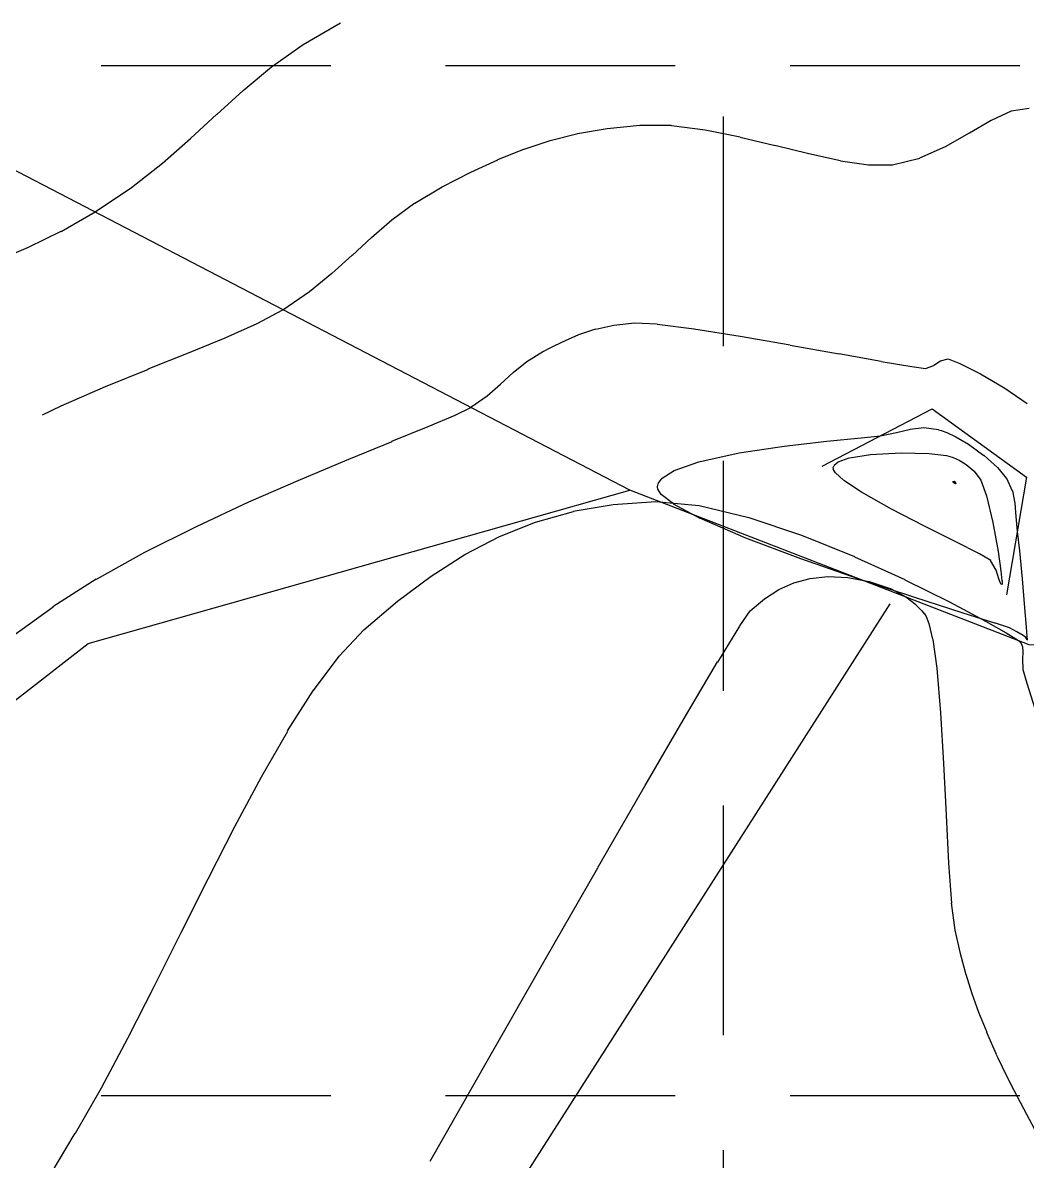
# Model space of a CAD drawing. Extents: x 5513 to 6525, y 3862 to 5479.
# Drawn here: x 5976.65 to 6001.26, y 4416.73 to 4444.61 of the extents above; entities that cross this region are included whole.
import ezdxf

# ---------------------------------------------------------------- set-up
doc = ezdxf.new("R2010")
doc.units = 0
doc.header["$LTSCALE"] = 50
doc.header["$MEASUREMENT"] = 0
doc.linetypes.add('HIDDEN', pattern=[0.375, 0.25, -0.125])
for name, color, linetype in [('CONT-MJR', 6, 'Continuous'), ('CONT-MNR', 14, 'Continuous'), ('GRID', 254, 'HIDDEN'), ('SRF-FLT', 7, 'Continuous'), ('v-strm-strc', 7, 'Continuous'), ('v-topo-break', 150, 'Continuous')]:
    doc.layers.add(name, color=color, linetype=linetype)

msp = doc.modelspace()

# ---------------------------------------------------------------- linework, layer by layer
at = {"layer": 'CONT-MJR', "color": 42, "extrusion": (0.417733, -0.90857, 0), "elevation": -1529.513}
msp.add_lwpolyline([(7307.426, 700), (7307.965, 700)], dxfattribs=at)
at = {"layer": 'CONT-MJR', "color": 42, "elevation": 700}
for points in [[(6000.867, 4442.45), (6001.306, 4442.517)], [(5989.576, 4441.725), (5990.247, 4441.892)], [(5988.932, 4441.512), (5989.576, 4441.725)], [(5995.079, 4441.607), (5995.907, 4441.402)], [(5995.907, 4441.402), (5996.68, 4441.232)], [(5997.955, 4441.13), (5998.626, 4441.295)], [(5986.925, 4440.588), (5987.631, 4440.945)], [(5983.028, 4437.582), (5983.678, 4438.024)], [(5982.392, 4437.24), (5983.028, 4437.582)], [(5981.612, 4436.889), (5982.392, 4437.24)]]:
    msp.add_lwpolyline(points, dxfattribs=at)
at = {"layer": 'CONT-MJR', "color": 42, "extrusion": (0.503771, -0.863838, 0), "elevation": -814.547}
msp.add_lwpolyline([(7420.591, 700), (7421.213, 700)], dxfattribs=at)
at = {"layer": 'CONT-MJR', "color": 42, "extrusion": (0.169498, -0.985531, 0), "elevation": -3362.289}
msp.add_lwpolyline([(6656.461, 700), (6657.195, 700)], dxfattribs=at)
at = {"layer": 'CONT-MJR', "color": 42, "extrusion": (0.102848, -0.994697, 0), "elevation": -3802.304}
msp.add_lwpolyline([(6416.051, 700), (6416.853, 700)], dxfattribs=at)
at = {"layer": 'CONT-MJR', "color": 42, "extrusion": (-0.008754, -0.999962, 0), "elevation": -4494.384}
msp.add_lwpolyline([(5952.649, 700), (5953.423, 700)], dxfattribs=at)
at = {"layer": 'CONT-MJR', "color": 42, "extrusion": (-0.127803, -0.9918, 0), "elevation": -5171.529}
msp.add_lwpolyline([(5375.688, 700), (5376.523, 700)], dxfattribs=at)
at = {"layer": 'CONT-MJR', "color": 42, "extrusion": (-0.19835, -0.980131, 0), "elevation": -5542.512}
msp.add_lwpolyline([(4993.222, 700), (4994.095, 700)], dxfattribs=at)
at = {"layer": 'CONT-MJR', "color": 42, "extrusion": (-0.495269, 0.86874, 0), "elevation": 887.327}
msp.add_lwpolyline([(-7411.567, 700), (-7412.24, 700)], dxfattribs=at)
at = {"layer": 'CONT-MJR', "color": 42, "extrusion": (-0.233989, -0.972239, 0), "elevation": -5721.085}
msp.add_lwpolyline([(4788.487, 700), (4789.367, 700)], dxfattribs=at)
at = {"layer": 'CONT-MJR', "color": 42, "extrusion": (-0.410922, 0.911671, 0), "elevation": 1584.033}
msp.add_lwpolyline([(-7293.796, 700), (-7294.486, 700)], dxfattribs=at)
at = {"layer": 'CONT-MJR', "color": 42, "extrusion": (-0.375362, 0.926878, 0), "elevation": 1868.727}
msp.add_lwpolyline([(-7217.494, 700), (-7218.185, 700)], dxfattribs=at)
at = {"layer": 'CONT-MJR', "color": 42, "extrusion": (0.421899, -0.906643, 0), "elevation": -1500.177}
msp.add_lwpolyline([(7302.273, 700), (7303.002, 700)], dxfattribs=at)
at = {"layer": 'CONT-MJR', "color": 42, "extrusion": (-0.145987, -0.989287, 0), "elevation": -5269.086}
msp.add_lwpolyline([(5284.075, 700), (5284.774, 700)], dxfattribs=at)
at = {"layer": 'CONT-MJR', "color": 42, "extrusion": (-0.000412737, -1, 0), "elevation": -4443.605}
msp.add_lwpolyline([(5995.538, 700), (5996.121, 700)], dxfattribs=at)
at = {"layer": 'CONT-MJR', "color": 42, "extrusion": (0.507477, -0.861665, 0), "elevation": -788.07}
msp.add_lwpolyline([(7411.446, 700), (7412.222, 700)], dxfattribs=at)
at = {"layer": 'CONT-MJR', "color": 42, "extrusion": (-0.591874, 0.806031, 0), "elevation": 35.825}
msp.add_lwpolyline([(-7452.442, 700), (-7453.14, 700)], dxfattribs=at)
at = {"layer": 'CONT-MJR', "color": 42, "extrusion": (0.65193, -0.75828, 0), "elevation": 535.656}
msp.add_lwpolyline([(7432.596, 700), (7433.252, 700)], dxfattribs=at)
at = {"layer": 'CONT-MJR', "color": 42, "extrusion": (-0.678801, 0.734322, 0), "elevation": -802.846}
msp.add_lwpolyline([(-7407.852, 700), (-7408.498, 700)], dxfattribs=at)
at = {"layer": 'CONT-MJR', "color": 42, "extrusion": (0.670268, -0.742119, 0), "elevation": 717.162}
msp.add_lwpolyline([(7415.975, 700), (7416.638, 700)], dxfattribs=at)
at = {"layer": 'CONT-MJR', "color": 42, "extrusion": (0.628978, -0.777423, 0), "elevation": 313.376}
msp.add_lwpolyline([(7443.269, 700), (7443.977, 700)], dxfattribs=at)
at = {"layer": 'CONT-MJR', "color": 42, "extrusion": (0.379118, -0.925348, 0), "elevation": -1837.934}
msp.add_lwpolyline([(7216.209, 700), (7217.179, 700)], dxfattribs=at)
at = {"layer": 'CONT-MJR', "color": 42, "extrusion": (0.370317, -0.928906, 0), "elevation": -1906.352}
msp.add_lwpolyline([(7197.375, 700), (7198.437, 700)], dxfattribs=at)
at = {"layer": 'CONT-MJR', "color": 42, "extrusion": (0.377741, -0.925911, 0), "elevation": -1848.67}
msp.add_lwpolyline([(7211.273, 700), (7212.407, 700)], dxfattribs=at)
at = {"layer": 'CONT-MJR', "color": 42, "extrusion": (-0.398711, 0.917077, 0), "elevation": 1684.113}
msp.add_lwpolyline([(-7250.284, 700), (-7251.468, 700)], dxfattribs=at)
at = {"layer": 'CONT-MJR', "color": 42, "extrusion": (0.432195, -0.90178, 0), "elevation": -1416.116}
msp.add_lwpolyline([(7306.851, 700), (7307.357, 700)], dxfattribs=at)
at = {"layer": 'CONT-MNR', "color": 42}
for points, elevation in [([(5983.524, 4444.077), (5984.437, 4444.607)], 701), ([(5982.743, 4443.524), (5983.524, 4444.077)], 701), ([(5982.05, 4442.952), (5982.743, 4443.524)], 701), ([(5980.08, 4441.17), (5980.761, 4441.77)], 701), ([(5977.595, 4439.5), (5978.43, 4439.974)], 701), ([(5990.689, 4437.107), (5991.132, 4437.204)], 699), ([(5991.634, 4437.262), (5992.19, 4437.232)], 699), ([(5988.998, 4436.313), (5989.413, 4436.569)], 699), ([(5989.506, 4436.617), (5989.687, 4436.708)], 699), ([(5988.664, 4436.042), (5988.998, 4436.313)], 699), ([(5997.682, 4436.317), (5998.432, 4436.187)], 699), ([(5999.608, 4436.267), (6000.116, 4436.008)], 699), ([(5998.432, 4436.187), (5998.767, 4436.144)], 699), ([(6000.116, 4436.008), (6000.711, 4435.659)], 699), ([(5988.029, 4435.475), (5988.358, 4435.761)], 699), ([(6000.711, 4435.659), (6001.258, 4435.282)], 699), ([(5985.698, 4434.359), (5986.583, 4434.721)], 699), ([(5995.301, 4434.238), (5996.349, 4434.359)], 698), ([(5996.349, 4434.359), (5997.191, 4434.443)], 698), ([(5997.667, 4434.496), (5998.053, 4434.578)], 698), ([(5997.416, 4434.038), (5998.17, 4434.076)], 697), ([(5998.859, 4434.061), (5999.282, 4434.012)], 697), ([(5983.453, 4433.427), (5984.638, 4433.924)], 699), ([(5992.61, 4433.644), (5993.216, 4433.857)], 698), ([(5999.443, 4433.961), (5999.589, 4433.899)], 697), ([(5999.765, 4433.794), (5999.957, 4433.625)], 697), ([(6000.526, 4433.72), (6000.752, 4433.45)], 698), ([(5992.218, 4433.322), (5992.317, 4433.459)], 698), ([(5999.423, 4433.373), (5999.478, 4433.379)], 696), ([(5999.478, 4433.379), (5999.48, 4433.377)], 696), ([(5999.48, 4433.377), (5999.489, 4433.371)], 696), ([(5999.495, 4433.366), (5999.506, 4433.315)], 696), ([(6000.124, 4433.408), (6000.263, 4433.02)], 697), ([(5991.119, 4432.811), (5992.164, 4432.884)], 698), ([(5992.164, 4432.884), (5993.225, 4432.789)], 698), ([(5993.225, 4432.789), (5994.438, 4432.497)], 698), ([(5998.744, 4432.28), (5997.931, 4432.7)], 697), ([(5988.333, 4432.032), (5989.215, 4432.383)], 698), ([(6000.412, 4432.373), (6000.542, 4431.665)], 697), ([(6000.977, 4432.518), (6001.012, 4432.153)], 698), ([(6001.012, 4432.153), (6001.066, 4431.676)], 698), ([(6000.091, 4431.603), (5999.508, 4431.898)], 697), ([(5978.458, 4430.986), (5979.644, 4431.645)], 699), ([(6001.066, 4431.676), (6001.13, 4430.992)], 698), ([(5997.14, 4430.982), (5995.716, 4431.479)], 698), ([(5985.834, 4430.444), (5986.654, 4431.06)], 698), ([(5995.937, 4431.002), (5996.373, 4431.045)], 697), ([(5998.502, 4430.532), (5997.14, 4430.982)], 698), ([(5994.822, 4430.498), (5995.174, 4430.727)], 697), ([(5995.174, 4430.727), (5995.542, 4430.895)], 697), ([(5997.388, 4430.929), (5997.904, 4430.755)], 697), ([(6000.636, 4430.849), (6000.625, 4430.851)], 697), ([(6000.641, 4430.944), (6000.642, 4430.862)], 697), ([(5994.473, 4430.211), (5994.822, 4430.498)], 697), ([(5999.664, 4430.16), (5998.502, 4430.532)], 698), ([(5999.351, 4430.43), (6000.235, 4429.958)], 698), ([(5976.438, 4429.615), (5977.396, 4430.31)], 699), ([(5998.742, 4430.131), (5998.78, 4430.07)], 697), ([(6001.191, 4430.28), (6001.229, 4429.812)], 698), ([(6000.743, 4429.668), (6000.982, 4429.519)], 698), ([(6001.247, 4429.58), (6001.252, 4429.504)], 698), ([(5998.942, 4429.509), (5999.041, 4428.807)], 697), ([(6001.108, 4429.406), (6001.139, 4429.329)], 698), ([(6001.248, 4428.439), (6001.494, 4427.66)], 698), ([(5982.5, 4426.142), (5983.144, 4427.265)], 698), ([(5999.27, 4425.208), (5999.329, 4424.031)], 697), ([(5980.537, 4422.334), (5981.194, 4423.646)], 698), ([(5999.397, 4423.055), (5999.483, 4422.393)], 697), ([(5979.881, 4421.024), (5980.537, 4422.334)], 698), ([(5999.75, 4421.309), (5999.898, 4420.841)], 697), ([(5979.228, 4419.747), (5979.881, 4421.024)], 698), ([(6000.498, 4419.347), (6000.537, 4419.261)], 697), ([(6000.537, 4419.261), (6000.641, 4419.043)], 697), ([(5986.633, 4416.731), (5988.07, 4419.253)], 697)]:
    msp.add_lwpolyline(points, dxfattribs=dict(at, elevation=elevation))
at = {"layer": 'CONT-MNR', "color": 42, "extrusion": (0.671748, -0.740779, 0), "elevation": 727.187}
msp.add_lwpolyline([(7415.053, 701), (7415.925, 701)], dxfattribs=at)
at = {"layer": 'CONT-MNR', "color": 42, "extrusion": (0.679712, -0.733479, 0), "elevation": 807.25}
msp.add_lwpolyline([(7405.888, 701), (7406.764, 701)], dxfattribs=at)
at = {"layer": 'CONT-MNR', "color": 42, "extrusion": (-0.618403, 0.785861, 0), "elevation": -207.953}
msp.add_lwpolyline([(-7444.974, 701), (-7445.945, 701)], dxfattribs=at)
at = {"layer": 'CONT-MNR', "color": 42, "extrusion": (0.557599, -0.83011, 0), "elevation": -352.102}
msp.add_lwpolyline([(7438.482, 701), (7439.55, 701)], dxfattribs=at)
at = {"layer": 'CONT-MNR', "color": 42, "extrusion": (0.434422, -0.900709, 0), "elevation": -1401.9}
msp.add_lwpolyline([(7311.805, 701), (7312.693, 701)], dxfattribs=at)
at = {"layer": 'CONT-MNR', "color": 42, "extrusion": (0.38715, -0.922017, 0), "elevation": -1779.019}
msp.add_lwpolyline([(7228.47, 701), (7229.309, 701)], dxfattribs=at)
at = {"layer": 'CONT-MNR', "color": 42, "extrusion": (0.313376, -0.949629, 0), "elevation": -2336.27}
msp.add_lwpolyline([(7078.979, 699), (7079.415, 699)], dxfattribs=at)
at = {"layer": 'CONT-MNR', "color": 42, "extrusion": (0.11534, -0.993326, 0), "elevation": -3716.572}
msp.add_lwpolyline([(6462.935, 699), (6463.44, 699)], dxfattribs=at)
at = {"layer": 'CONT-MNR', "color": 42, "extrusion": (-0.131605, -0.991302, 0), "elevation": -5187.239}
msp.add_lwpolyline([(5356.11, 699), (5357.025, 699)], dxfattribs=at)
at = {"layer": 'CONT-MNR', "color": 42, "extrusion": (-0.158351, -0.987383, 0), "elevation": -5330.143}
msp.add_lwpolyline([(5214.858, 699), (5216.003, 699)], dxfattribs=at)
at = {"layer": 'CONT-MNR', "color": 42, "extrusion": (-0.430716, 0.902488, 0), "elevation": 1424.22}
msp.add_lwpolyline([(-7316.579, 699), (-7316.864, 699)], dxfattribs=at)
at = {"layer": 'CONT-MNR', "color": 42, "extrusion": (-0.388932, 0.921267, 0), "elevation": 1757.824}
msp.add_lwpolyline([(-7243.96, 699), (-7244.319, 699)], dxfattribs=at)
at = {"layer": 'CONT-MNR', "color": 42, "extrusion": (-0.170851, -0.985297, 0), "elevation": -5395.814}
msp.add_lwpolyline([(5148.038, 699), (5149.282, 699)], dxfattribs=at)
at = {"layer": 'CONT-MNR', "color": 42, "extrusion": (0.459308, -0.888277, 0), "elevation": -1189.914}
msp.add_lwpolyline([(7358.011, 699), (7358.116, 699)], dxfattribs=at)
at = {"layer": 'CONT-MNR', "color": 42, "extrusion": (-0.176692, -0.984266, 0), "elevation": -5426.258}
msp.add_lwpolyline([(5117.19, 699), (5118.404, 699)], dxfattribs=at)
at = {"layer": 'CONT-MNR', "color": 42, "extrusion": (-0.177483, -0.984124, 0), "elevation": -5430.374}
msp.add_lwpolyline([(5114.038, 699), (5115.09, 699)], dxfattribs=at)
at = {"layer": 'CONT-MNR', "color": 42, "extrusion": (0.540278, -0.841487, 0), "elevation": -491.912}
msp.add_lwpolyline([(7444.842, 699), (7445.043, 699)], dxfattribs=at)
at = {"layer": 'CONT-MNR', "color": 42, "extrusion": (0.236386, -0.971659, 0), "elevation": -2892.489}
msp.add_lwpolyline([(6877.801, 699), (6877.995, 699)], dxfattribs=at)
at = {"layer": 'CONT-MNR', "color": 42, "extrusion": (-0.352402, -0.935849, 0), "elevation": -6265.949}
msp.add_lwpolyline([(4051.072, 699), (4051.377, 699)], dxfattribs=at)
at = {"layer": 'CONT-MNR', "color": 42, "extrusion": (0.677379, -0.735634, 0), "elevation": 793.292}
msp.add_lwpolyline([(7409.932, 699), (7410.348, 699)], dxfattribs=at)
at = {"layer": 'CONT-MNR', "color": 42, "extrusion": (0.355963, -0.9345, 0), "elevation": -2010.236}
msp.add_lwpolyline([(7184.952, 699), (7185.165, 699)], dxfattribs=at)
at = {"layer": 'CONT-MNR', "color": 42, "extrusion": (0.575861, -0.817547, 0), "elevation": -177.937}
msp.add_lwpolyline([(7449.223, 699), (7449.716, 699)], dxfattribs=at)
at = {"layer": 'CONT-MNR', "color": 42, "extrusion": (0.442653, -0.896693, 0), "elevation": -1326.561}
msp.add_lwpolyline([(7331.885, 699), (7332.313, 699)], dxfattribs=at)
at = {"layer": 'CONT-MNR', "color": 42, "extrusion": (-0.391315, 0.920257, 0), "elevation": 1738.443}
msp.add_lwpolyline([(-7244.566, 699), (-7245.283, 699)], dxfattribs=at)
at = {"layer": 'CONT-MNR', "color": 42, "extrusion": (0.225486, -0.974246, 0), "elevation": -2967.892}
msp.add_lwpolyline([(6843.518, 698), (6843.867, 698)], dxfattribs=at)
at = {"layer": 'CONT-MNR', "color": 42, "extrusion": (0.107259, -0.994231, 0), "elevation": -3765.695}
msp.add_lwpolyline([(6439.445, 698), (6439.779, 698)], dxfattribs=at)
at = {"layer": 'CONT-MNR', "color": 42, "extrusion": (-0.130313, -0.991473, 0), "elevation": -5178.591}
msp.add_lwpolyline([(5369.675, 698), (5370.038, 698)], dxfattribs=at)
at = {"layer": 'CONT-MNR', "color": 42, "extrusion": (-0.283217, -0.959056, 0), "elevation": -5952.113}
msp.add_lwpolyline([(4497.494, 698), (4497.56, 698)], dxfattribs=at)
at = {"layer": 'CONT-MNR', "color": 42, "extrusion": (-0.351012, -0.936371, 0), "elevation": -6258.228}
msp.add_lwpolyline([(4060.824, 698), (4060.969, 698)], dxfattribs=at)
at = {"layer": 'CONT-MNR', "color": 42, "extrusion": (-0.379258, 0.925291, 0), "elevation": 1832.947}
msp.add_lwpolyline([(-7219.133, 699), (-7220.279, 699)], dxfattribs=at)
at = {"layer": 'CONT-MNR', "color": 42, "extrusion": (0.110912, -0.99383, 0), "elevation": -3741.923}
msp.add_lwpolyline([(6452.023, 698), (6452.502, 698)], dxfattribs=at)
at = {"layer": 'CONT-MNR', "color": 42, "extrusion": (0.432267, 0.901746, 0), "elevation": 6592.152}
msp.add_lwpolyline([(-3492.91, 698), (-3493.156, 698)], dxfattribs=at)
at = {"layer": 'CONT-MNR', "color": 42, "extrusion": (-0.510386, -0.859945, 0), "elevation": -6875.467}
msp.add_lwpolyline([(2895.954, 698), (2896.316, 698)], dxfattribs=at)
at = {"layer": 'CONT-MNR', "color": 42, "extrusion": (0.212952, -0.977063, 0), "elevation": -3055.89}
msp.add_lwpolyline([(6799.946, 698), (6800.957, 698)], dxfattribs=at)
at = {"layer": 'CONT-MNR', "color": 42, "extrusion": (0.148671, -0.988887, 0), "elevation": -3493.633}
msp.add_lwpolyline([(6586.806, 698), (6587.915, 698)], dxfattribs=at)
at = {"layer": 'CONT-MNR', "color": 42, "extrusion": (0.158106, -0.987422, 0), "elevation": -3430.036}
msp.add_lwpolyline([(6622.507, 697), (6623.031, 697)], dxfattribs=at)
at = {"layer": 'CONT-MNR', "color": 42, "extrusion": (-0.022181, -0.999754, 0), "elevation": -4566.03}
msp.add_lwpolyline([(5898.343, 697), (5899.031, 697)], dxfattribs=at)
at = {"layer": 'CONT-MNR', "color": 42, "extrusion": (-0.585166, -0.810914, 0), "elevation": -7106.711}
msp.add_lwpolyline([(2270.542, 698), (2271.011, 698)], dxfattribs=at)
at = {"layer": 'CONT-MNR', "color": 42, "extrusion": (0.916416, -0.400228, 0), "elevation": 3720.794}
msp.add_lwpolyline([(6463.098, 697), (6463.152, 697)], dxfattribs=at)
at = {"layer": 'CONT-MNR', "color": 42, "extrusion": (0.650087, -0.75986, 0), "elevation": 529.218}
msp.add_lwpolyline([(7438.856, 697), (7438.988, 697)], dxfattribs=at)
at = {"layer": 'CONT-MNR', "color": 42, "extrusion": (0.344042, -0.938954, 0), "elevation": -2100.096}
msp.add_lwpolyline([(7155.992, 697), (7156.28, 697)], dxfattribs=at)
at = {"layer": 'CONT-MNR', "color": 42, "extrusion": (-0.26972, -0.962939, 0), "elevation": -5887.807}
msp.add_lwpolyline([(4581.002, 697), (4581.059, 697)], dxfattribs=at)
at = {"layer": 'CONT-MNR', "color": 42, "extrusion": (-0.313472, -0.949597, 0), "elevation": -6091.137}
msp.add_lwpolyline([(4307.02, 697), (4307.131, 697)], dxfattribs=at)
at = {"layer": 'CONT-MNR', "color": 42, "extrusion": (-0.512496, -0.858689, 0), "elevation": -6882.109}
msp.add_lwpolyline([(2879.428, 697), (2879.632, 697)], dxfattribs=at)
at = {"layer": 'CONT-MNR', "color": 42, "extrusion": (0.663492, 0.748183, 0), "elevation": 7298.536}
msp.add_lwpolyline([(-1547.319, 698), (-1547.756, 698)], dxfattribs=at)
at = {"layer": 'CONT-MNR', "color": 42, "extrusion": (-0.535224, 0.84471, 0), "elevation": 537.751}
msp.add_lwpolyline([(-7434.665, 698), (-7435.012, 698)], dxfattribs=at)
at = {"layer": 'CONT-MNR', "color": 42, "extrusion": (0.999502, 0.03156, 0), "elevation": 6133.448}
msp.add_lwpolyline([(4242.219, 697), (4242.259, 697)], dxfattribs=at)
at = {"layer": 'CONT-MNR', "color": 42, "extrusion": (0.867554, 0.497344, 0), "elevation": 7407.353}
msp.add_lwpolyline([(864.019, 697), (864.13, 697)], dxfattribs=at)
at = {"layer": 'CONT-MNR', "color": 42, "extrusion": (0.671333, 0.741156, 0), "elevation": 7311.667}
msp.add_lwpolyline([(-1468.241, 697), (-1467.972, 697)], dxfattribs=at)
at = {"layer": 'CONT-MNR', "color": 42, "extrusion": (0.792337, 0.610083, 0), "elevation": 7458.87}
msp.add_lwpolyline([(-147.546, 697), (-147.819, 697)], dxfattribs=at)
at = {"layer": 'CONT-MNR', "color": 42, "extrusion": (0.40101, -0.916074, 0), "elevation": -1661.922}
msp.add_lwpolyline([(7257.755, 699), (7259.132, 699)], dxfattribs=at)
at = {"layer": 'CONT-MNR', "color": 42, "extrusion": (0.972746, -0.231875, 0), "elevation": 4800.927}
msp.add_lwpolyline([(5701.865, 698), (5701.939, 698)], dxfattribs=at)
at = {"layer": 'CONT-MNR', "color": 42, "extrusion": (0.991142, 0.132804, 0), "elevation": 6527.878}
msp.add_lwpolyline([(3598.129, 698), (3598.19, 698)], dxfattribs=at)
at = {"layer": 'CONT-MNR', "color": 42, "extrusion": (-0.553361, -0.832942, 0), "elevation": -7011.138}
msp.add_lwpolyline([(2542.209, 697), (2541.682, 697)], dxfattribs=at)
at = {"layer": 'CONT-MNR', "color": 42, "extrusion": (-0.590595, -0.806968, 0), "elevation": -7120.818}
msp.add_lwpolyline([(2223.069, 696), (2223.018, 696)], dxfattribs=at)
at = {"layer": 'CONT-MNR', "color": 42, "extrusion": (-0.550383, -0.834912, 0), "elevation": -7003.457}
msp.add_lwpolyline([(2569.036, 696), (2568.986, 696)], dxfattribs=at)
at = {"layer": 'CONT-MNR', "color": 42, "extrusion": (-0.59667, -0.802487, 0), "elevation": -7137.437}
msp.add_lwpolyline([(2169.25, 696), (2169.257, 696)], dxfattribs=at)
at = {"layer": 'CONT-MNR', "color": 42, "extrusion": (0.905248, 0.424883, 0), "elevation": 7315.867}
msp.add_lwpolyline([(1463.758, 698), (1463.423, 698)], dxfattribs=at)
at = {"layer": 'CONT-MNR', "color": 42, "extrusion": (0.83472, 0.550675, 0), "elevation": 7443.061}
msp.add_lwpolyline([(400.555, 698), (400.714, 698)], dxfattribs=at)
at = {"layer": 'CONT-MNR', "color": 42, "extrusion": (-0.614854, -0.788641, 0), "elevation": -7180.478}
msp.add_lwpolyline([(2000.46, 698), (2000.085, 698)], dxfattribs=at)
at = {"layer": 'CONT-MNR', "color": 42, "extrusion": (0.490324, 0.87154, 0), "elevation": 6804.207}
msp.add_lwpolyline([(-3053.977, 697), (-3053.138, 697)], dxfattribs=at)
at = {"layer": 'CONT-MNR', "color": 42, "extrusion": (0.974533, 0.224242, 0), "elevation": 6841.526}
msp.add_lwpolyline([(2974.615, 697), (2973.952, 697)], dxfattribs=at)
at = {"layer": 'CONT-MNR', "color": 42, "extrusion": (0.981644, 0.190722, 0), "elevation": 6736.241}
msp.add_lwpolyline([(3207.269, 698), (3206.959, 698)], dxfattribs=at)
at = {"layer": 'CONT-MNR', "color": 42, "extrusion": (0.420938, -0.907089, 0), "elevation": -1502.879}
msp.add_lwpolyline([(7290.931, 699), (7292.349, 699)], dxfattribs=at)
at = {"layer": 'CONT-MNR', "color": 42, "extrusion": (-0.271002, 0.962579, 0), "elevation": 2643.427}
msp.add_lwpolyline([(-6966.277, 698), (-6967.237, 698)], dxfattribs=at)
at = {"layer": 'CONT-MNR', "color": 42, "extrusion": (0.168387, -0.985721, 0), "elevation": -3360.691}
msp.add_lwpolyline([(6651.004, 698), (6651.998, 698)], dxfattribs=at)
at = {"layer": 'CONT-MNR', "color": 42, "extrusion": (-0.475046, -0.879961, 0), "elevation": -6747.469}
msp.add_lwpolyline([(3168.194, 698), (3167.454, 698)], dxfattribs=at)
at = {"layer": 'CONT-MNR', "color": 42, "extrusion": (0.997436, 0.071562, 0), "elevation": 6302.789}
msp.add_lwpolyline([(3992.04, 698), (3991.715, 698)], dxfattribs=at)
at = {"layer": 'CONT-MNR', "color": 42, "extrusion": (-0.396562, -0.918008, 0), "elevation": -6445.741}
msp.add_lwpolyline([(3745.319, 698), (3744.091, 698)], dxfattribs=at)
at = {"layer": 'CONT-MNR', "color": 42, "extrusion": (0.319768, 0.947496, 0), "elevation": 6116.602}
msp.add_lwpolyline([(-4262.334, 698), (-4263.696, 698)], dxfattribs=at)
at = {"layer": 'CONT-MNR', "color": 42, "extrusion": (0.44826, -0.893903, 0), "elevation": -1281.024}
msp.add_lwpolyline([(7331.753, 699), (7333.164, 699)], dxfattribs=at)
at = {"layer": 'CONT-MNR', "color": 42, "extrusion": (-0.446797, -0.894635, 0), "elevation": -6645.497}
msp.add_lwpolyline([(3387.211, 697), (3386.357, 697)], dxfattribs=at)
at = {"layer": 'CONT-MNR', "color": 42, "extrusion": (-0.461114, 0.887341, 0), "elevation": 1171.415}
msp.add_lwpolyline([(-7356.408, 698), (-7357.365, 698)], dxfattribs=at)
at = {"layer": 'CONT-MNR', "color": 42, "extrusion": (-0.353564, -0.93541, 0), "elevation": -6265.122}
msp.add_lwpolyline([(4041.64, 698), (4040.202, 698)], dxfattribs=at)
at = {"layer": 'CONT-MNR', "color": 42, "extrusion": (-0.375405, -0.926861, 0), "elevation": -6358.73}
msp.add_lwpolyline([(3893.389, 698), (3894.789, 698)], dxfattribs=at)
at = {"layer": 'CONT-MNR', "color": 42, "extrusion": (0.53834, -0.842728, 0), "elevation": -511.322}
msp.add_lwpolyline([(7430.537, 698), (7431.521, 698)], dxfattribs=at)
at = {"layer": 'CONT-MNR', "color": 42, "extrusion": (-0.414819, -0.909904, 0), "elevation": -6519.951}
msp.add_lwpolyline([(3618.434, 698), (3619.788, 698)], dxfattribs=at)
at = {"layer": 'CONT-MNR', "color": 42, "extrusion": (-0.512146, -0.858899, 0), "elevation": -6879.219}
msp.add_lwpolyline([(2884.159, 697), (2883.843, 697)], dxfattribs=at)
at = {"layer": 'CONT-MNR', "color": 42, "extrusion": (0.98877, 0.149448, 0), "elevation": 6595.457}
msp.add_lwpolyline([(3485.127, 697), (3484.642, 697)], dxfattribs=at)
at = {"layer": 'CONT-MNR', "color": 42, "extrusion": (0.876282, 0.481798, 0), "elevation": 7393.071}
msp.add_lwpolyline([(991.959, 697), (992.233, 697)], dxfattribs=at)
at = {"layer": 'CONT-MNR', "color": 42, "extrusion": (0.537255, -0.84342, 0), "elevation": -525.229}
msp.add_lwpolyline([(7421.66, 699), (7422.919, 699)], dxfattribs=at)
at = {"layer": 'CONT-MNR', "color": 42, "extrusion": (0.260469, -0.965482, 0), "elevation": -2716.298}
msp.add_lwpolyline([(6942.7, 697), (6943.109, 697)], dxfattribs=at)
at = {"layer": 'CONT-MNR', "color": 42, "extrusion": (-0.045442, -0.998967, 0), "elevation": -4698.955}
msp.add_lwpolyline([(5788.823, 697), (5789.314, 697)], dxfattribs=at)
at = {"layer": 'CONT-MNR', "color": 42, "extrusion": (-0.176101, -0.984372, 0), "elevation": -5417.83}
msp.add_lwpolyline([(5122.836, 697), (5123.369, 697)], dxfattribs=at)
at = {"layer": 'CONT-MNR', "color": 42, "extrusion": (-0.44517, -0.895446, 0), "elevation": -6637.941}
msp.add_lwpolyline([(3398.582, 698), (3399.804, 698)], dxfattribs=at)
at = {"layer": 'CONT-MNR', "color": 42, "extrusion": (0.949613, 0.313424, 0), "elevation": 7086.994}
msp.add_lwpolyline([(2327.011, 697), (2327.227, 697)], dxfattribs=at)
at = {"layer": 'CONT-MNR', "color": 42, "extrusion": (0.943532, 0.331281, 0), "elevation": 7129.629}
msp.add_lwpolyline([(2192.795, 697), (2192.912, 697)], dxfattribs=at)
at = {"layer": 'CONT-MNR', "color": 42, "extrusion": (0.994145, 0.10805, 0), "elevation": 6444.272}
msp.add_lwpolyline([(3756.879, 697), (3756.635, 697)], dxfattribs=at)
at = {"layer": 'CONT-MNR', "color": 42, "extrusion": (0.996365, 0.085191, 0), "elevation": 6356.795}
msp.add_lwpolyline([(3903.64, 698), (3902.926, 698)], dxfattribs=at)
at = {"layer": 'CONT-MNR', "color": 42, "extrusion": (0.472469, 0.881347, 0), "elevation": 6738.857}
msp.add_lwpolyline([(-3192.842, 697), (-3193.271, 697)], dxfattribs=at)
at = {"layer": 'CONT-MNR', "color": 42, "extrusion": (0.824646, 0.565649, 0), "elevation": 7454.698}
msp.add_lwpolyline([(259.639, 697), (259.68, 697)], dxfattribs=at)
at = {"layer": 'CONT-MNR', "color": 42, "extrusion": (0.924336, -0.38158, 0), "elevation": 3855.883}
msp.add_lwpolyline([(6385.327, 697), (6385.314, 697)], dxfattribs=at)
at = {"layer": 'CONT-MNR', "color": 42, "extrusion": (0.648815, -0.760947, 0), "elevation": 512.365}
msp.add_lwpolyline([(7428.356, 698), (7429.437, 698)], dxfattribs=at)
at = {"layer": 'CONT-MNR', "color": 42, "extrusion": (-0.60994, -0.792448, 0), "elevation": -7169.572}
msp.add_lwpolyline([(2050.954, 697), (2051.269, 697)], dxfattribs=at)
at = {"layer": 'CONT-MNR', "color": 42, "extrusion": (0.821996, -0.569493, 0), "elevation": 2404.459}
msp.add_lwpolyline([(7054.975, 697), (7055.427, 697)], dxfattribs=at)
at = {"layer": 'CONT-MNR', "color": 42, "extrusion": (0.714421, 0.699716, 0), "elevation": 7385.471}
msp.add_lwpolyline([(-1032.128, 697), (-1032.336, 697)], dxfattribs=at)
at = {"layer": 'CONT-MNR', "color": 42, "extrusion": (0.776533, 0.630076, 0), "elevation": 7449.543}
msp.add_lwpolyline([(-339.417, 697), (-339.521, 697)], dxfattribs=at)
at = {"layer": 'CONT-MNR', "color": 42, "extrusion": (-0.299908, -0.953968, 0), "elevation": -6025.579}
msp.add_lwpolyline([(4395.709, 698), (4394.848, 698)], dxfattribs=at)
at = {"layer": 'CONT-MNR', "color": 42, "extrusion": (0.92896, 0.370181, 0), "elevation": 7212.552}
msp.add_lwpolyline([(1894.723, 697), (1894.534, 697)], dxfattribs=at)
at = {"layer": 'CONT-MNR', "color": 42, "extrusion": (0.97304, 0.230637, 0), "elevation": 6858.817}
msp.add_lwpolyline([(2926.909, 697), (2926.513, 697)], dxfattribs=at)
at = {"layer": 'CONT-MNR', "color": 42, "extrusion": (0.496592, 0.867984, 0), "elevation": 6824.802}
msp.add_lwpolyline([(-3008.226, 698), (-3008.811, 698)], dxfattribs=at)
at = {"layer": 'CONT-MNR', "color": 42, "extrusion": (-0.310615, -0.950536, 0), "elevation": -6074.624}
msp.add_lwpolyline([(4328.039, 698), (4327.68, 698)], dxfattribs=at)
at = {"layer": 'CONT-MNR', "color": 42, "extrusion": (0.727551, -0.686054, 0), "elevation": 1315.358}
msp.add_lwpolyline([(7328.015, 698), (7328.904, 698)], dxfattribs=at)
at = {"layer": 'CONT-MNR', "color": 42, "extrusion": (0.853209, -0.521569, 0), "elevation": 2803.856}
msp.add_lwpolyline([(6904.94, 697), (6905.975, 697)], dxfattribs=at)
at = {"layer": 'CONT-MNR', "color": 42, "extrusion": (-0.480064, -0.877233, 0), "elevation": -6766.743}
msp.add_lwpolyline([(3137.741, 698), (3137.541, 698)], dxfattribs=at)
at = {"layer": 'CONT-MNR', "color": 42, "extrusion": (-0.521688, -0.853136, 0), "elevation": -6909.785}
msp.add_lwpolyline([(2808.934, 698), (2808.754, 698)], dxfattribs=at)
at = {"layer": 'CONT-MNR', "color": 42, "extrusion": (-0.548443, -0.836188, 0), "elevation": -6995.272}
msp.add_lwpolyline([(2588.79, 698), (2588.709, 698)], dxfattribs=at)
at = {"layer": 'CONT-MNR', "color": 42, "extrusion": (0.997002, 0.077375, 0), "elevation": 6325.996}
msp.add_lwpolyline([(3952.184, 698), (3951.952, 698)], dxfattribs=at)
at = {"layer": 'CONT-MNR', "color": 42, "extrusion": (-0.57821, -0.815888, 0), "elevation": -7083.821}
msp.add_lwpolyline([(2334.934, 698), (2335.037, 698)], dxfattribs=at)
at = {"layer": 'CONT-MNR', "color": 42, "extrusion": (0.687822, 0.72588, 0), "elevation": 7342.918}
msp.add_lwpolyline([(-1309.375, 698), (-1309.4, 698)], dxfattribs=at)
at = {"layer": 'CONT-MNR', "color": 42, "extrusion": (0.83693, 0.547309, 0), "elevation": 7446.765}
msp.add_lwpolyline([(422.685, 698), (422.641, 698)], dxfattribs=at)
at = {"layer": 'CONT-MNR', "color": 42, "extrusion": (0.995463, 0.095146, 0), "elevation": 6395.348}
msp.add_lwpolyline([(3838.247, 698), (3838.122, 698)], dxfattribs=at)
at = {"layer": 'CONT-MNR', "color": 42, "extrusion": (0.909244, 0.416263, 0), "elevation": 7300.439}
msp.add_lwpolyline([(1529.436, 698), (1529.462, 698)], dxfattribs=at)
at = {"layer": 'CONT-MNR', "color": 42, "extrusion": (0.916756, 0.399447, 0), "elevation": 7271.034}
msp.add_lwpolyline([(1663.589, 698), (1663.624, 698)], dxfattribs=at)
at = {"layer": 'CONT-MNR', "color": 42, "extrusion": (0.844093, 0.536197, 0), "elevation": 7440.696}
msp.add_lwpolyline([(521.055, 698), (521.062, 698)], dxfattribs=at)
at = {"layer": 'CONT-MNR', "color": 42, "extrusion": (0.998877, 0.047386, 0), "elevation": 6204.407}
msp.add_lwpolyline([(4140.153, 698), (4140.143, 698)], dxfattribs=at)
at = {"layer": 'CONT-MNR', "color": 42, "extrusion": (0.80191, -0.597444, 0), "elevation": 2152.816}
msp.add_lwpolyline([(7126.043, 698), (7127.086, 698)], dxfattribs=at)
at = {"layer": 'CONT-MNR', "color": 42, "extrusion": (0.997543, -0.07005, 0), "elevation": 5676.143}
msp.add_lwpolyline([(4838.704, 698), (4838.523, 698)], dxfattribs=at)
at = {"layer": 'CONT-MNR', "color": 42, "extrusion": (0.999117, 0.042012, 0), "elevation": 6181.913}
msp.add_lwpolyline([(4172.991, 698), (4172.742, 698)], dxfattribs=at)
at = {"layer": 'CONT-MNR', "color": 42, "extrusion": (0.860802, -0.50894, 0), "elevation": 2905.292}
msp.add_lwpolyline([(6861.337, 697), (6862.877, 697)], dxfattribs=at)
at = {"layer": 'CONT-MNR', "color": 42, "extrusion": (0.996252, 0.086496, 0), "elevation": 6359.632}
msp.add_lwpolyline([(3893.316, 697), (3892.214, 697)], dxfattribs=at)
at = {"layer": 'CONT-MNR', "color": 42, "extrusion": (0.958089, 0.286469, 0), "elevation": 7018.345}
msp.add_lwpolyline([(2524.016, 698), (2523.666, 698)], dxfattribs=at)
at = {"layer": 'CONT-MNR', "color": 42, "extrusion": (0.843062, -0.537816, 0), "elevation": 2663.106}
msp.add_lwpolyline([(6950.291, 698), (6951.472, 698)], dxfattribs=at)
at = {"layer": 'CONT-MNR', "color": 42, "extrusion": (0.864212, -0.503127, 0), "elevation": 2951.469}
msp.add_lwpolyline([(6839.632, 697), (6841.6, 697)], dxfattribs=at)
at = {"layer": 'CONT-MNR', "color": 42, "extrusion": (0.998266, 0.058869, 0), "elevation": 6249.387}
msp.add_lwpolyline([(4066.867, 697), (4065.628, 697)], dxfattribs=at)
at = {"layer": 'CONT-MNR', "color": 42, "extrusion": (0.998841, 0.048128, 0), "elevation": 6205.293}
msp.add_lwpolyline([(4132.614, 697), (4131.349, 697)], dxfattribs=at)
at = {"layer": 'CONT-MNR', "color": 42, "extrusion": (0.881822, -0.471582, 0), "elevation": 3188.209}
msp.add_lwpolyline([(6722.932, 698), (6724.312, 698)], dxfattribs=at)
at = {"layer": 'CONT-MNR', "color": 42, "extrusion": (0.866144, -0.499795, 0), "elevation": 2977.791}
msp.add_lwpolyline([(6825.894, 697), (6828.213, 697)], dxfattribs=at)
at = {"layer": 'CONT-MNR', "color": 42, "extrusion": (0.890189, -0.455591, 0), "elevation": 3309.019}
msp.add_lwpolyline([(6662.861, 698), (6664.299, 698)], dxfattribs=at)
at = {"layer": 'CONT-MNR', "color": 42, "extrusion": (0.997618, 0.068986, 0), "elevation": 6290.235}
msp.add_lwpolyline([(3999.619, 697), (3998.641, 697)], dxfattribs=at)
at = {"layer": 'CONT-MNR', "color": 42, "extrusion": (0.867382, -0.497644, 0), "elevation": 2994.724}
msp.add_lwpolyline([(6815.89, 697), (6818.482, 697)], dxfattribs=at)
at = {"layer": 'CONT-MNR', "color": 42, "extrusion": (0.975068, 0.221905, 0), "elevation": 6831.257}
msp.add_lwpolyline([(2980.82, 697), (2980.228, 697)], dxfattribs=at)
at = {"layer": 'CONT-MNR', "color": 42, "extrusion": (0.965934, 0.25879, 0), "elevation": 6939.551}
msp.add_lwpolyline([(2718.54, 697), (2718.015, 697)], dxfattribs=at)
at = {"layer": 'CONT-MNR', "color": 42, "extrusion": (0.868238, -0.496149, 0), "elevation": 3006.46}
msp.add_lwpolyline([(6807.935, 697), (6810.721, 697)], dxfattribs=at)
at = {"layer": 'CONT-MNR', "color": 42, "extrusion": (0.939265, 0.343194, 0), "elevation": 7152.697}
msp.add_lwpolyline([(2093.212, 697), (2092.721, 697)], dxfattribs=at)
at = {"layer": 'CONT-MNR', "color": 42, "extrusion": (0.926978, 0.375115, 0), "elevation": 7220.083}
msp.add_lwpolyline([(1846.88, 697), (1846.354, 697)], dxfattribs=at)
at = {"layer": 'CONT-MNR', "color": 42, "extrusion": (0.919073, 0.394087, 0), "elevation": 7256.503}
msp.add_lwpolyline([(1697.582, 697), (1696.988, 697)], dxfattribs=at)
at = {"layer": 'CONT-MNR', "color": 42, "extrusion": (0.882143, -0.470982, 0), "elevation": 3192.914}
msp.add_lwpolyline([(6713.581, 698), (6714.956, 698)], dxfattribs=at)
at = {"layer": 'CONT-MNR', "color": 42, "extrusion": (0.892958, 0.45014, 0), "elevation": 7347.508}
msp.add_lwpolyline([(1244.891, 697), (1244.411, 697)], dxfattribs=at)
at = {"layer": 'CONT-MNR', "color": 42, "extrusion": (0.867696, -0.497096, 0), "elevation": 2991.155}
msp.add_lwpolyline([(6804.583, 698), (6805.869, 698)], dxfattribs=at)
at = {"layer": 'CONT-MNR', "color": 42, "extrusion": (0.88606, 0.463571, 0), "elevation": 7365.459}
msp.add_lwpolyline([(1133.334, 697), (1132.512, 697)], dxfattribs=at)
at = {"layer": 'CONT-MNR', "color": 42, "extrusion": (0.881216, 0.472715, 0), "elevation": 7376.784}
msp.add_lwpolyline([(1056.237, 697), (1055, 697)], dxfattribs=at)
at = {"layer": 'CONT-MNR', "color": 42, "extrusion": (0.858971, -0.512025, 0), "elevation": 2873.047}
msp.add_lwpolyline([(6854.086, 698), (6855.287, 698)], dxfattribs=at)
at = {"layer": 'GRID', "color": 253, "linetype": 'HIDDEN', "ltscale": 0.45}
for p, q in [((5993.815, 3989.503), (5993.815, 5452.432)), ((5539.823, 4443.56), (6498.252, 4443.56)), ((5539.823, 4418.338), (6498.252, 4418.338))]:
    msp.add_line(p, q, dxfattribs=at)
at = {"layer": 'SRF-FLT', "color": 7}
for points in [[(5957.94, 4450.63, 705.456), (5922.513, 4412.647, 707.235), (5897.781, 4374.02, 707.212), (5898.366, 4317.022, 705.555), (5909.985, 4300.813, 704.735), (5944.35, 4298.817, 703.436), (5985.055, 4352.052, 703.135), (6015.699, 4395.529, 703.426), (6018.559, 4429.225, 703.734), (6001.306, 4429.378, 698.095), (5991.521, 4433.165, 698.153), (5957.94, 4450.63, 705.456)], [(5941.482, 4318.29, 700.188), (5921.307, 4327.417, 700.845), (5924.571, 4362.036, 700.267), (5943.564, 4402.43, 699.793), (5978.258, 4429.409, 698.714), (5991.521, 4433.165, 698.153)], [(5997.895, 4430.38, 696.638), (5977.437, 4398.358, 696.865), (5950.37, 4359.489, 697.623)]]:
    msp.add_polyline3d(points, dxfattribs=at)
at = {"layer": 'v-strm-strc', "color": 7}
msp.add_lwpolyline([(5996.236, 4433.752), (5998.929, 4435.152), (6001.236, 4433.482), (6000.75, 4430.601)], dxfattribs=at)
at = {"layer": 'v-topo-break', "color": 7}
for points in [[(5957.94, 4450.63, 705.456), (5922.513, 4412.647, 707.235), (5897.781, 4374.02, 707.212), (5898.366, 4317.022, 705.555), (5909.985, 4300.813, 704.735), (5944.35, 4298.817, 703.436), (5985.055, 4352.052, 703.135), (6015.699, 4395.529, 703.426), (6018.559, 4429.225, 703.734), (6001.306, 4429.378, 698.095), (5991.521, 4433.165, 698.153), (5957.94, 4450.63, 705.456)], [(5941.482, 4318.29, 700.188), (5921.307, 4327.417, 700.845), (5924.571, 4362.036, 700.267), (5943.564, 4402.43, 699.793), (5978.258, 4429.409, 698.714), (5991.521, 4433.165, 698.153)], [(5997.895, 4430.38, 696.638), (5977.437, 4398.358, 696.865), (5950.37, 4359.489, 697.623)]]:
    msp.add_polyline3d(points, dxfattribs=at)

doc.saveas('drawing.dxf')
